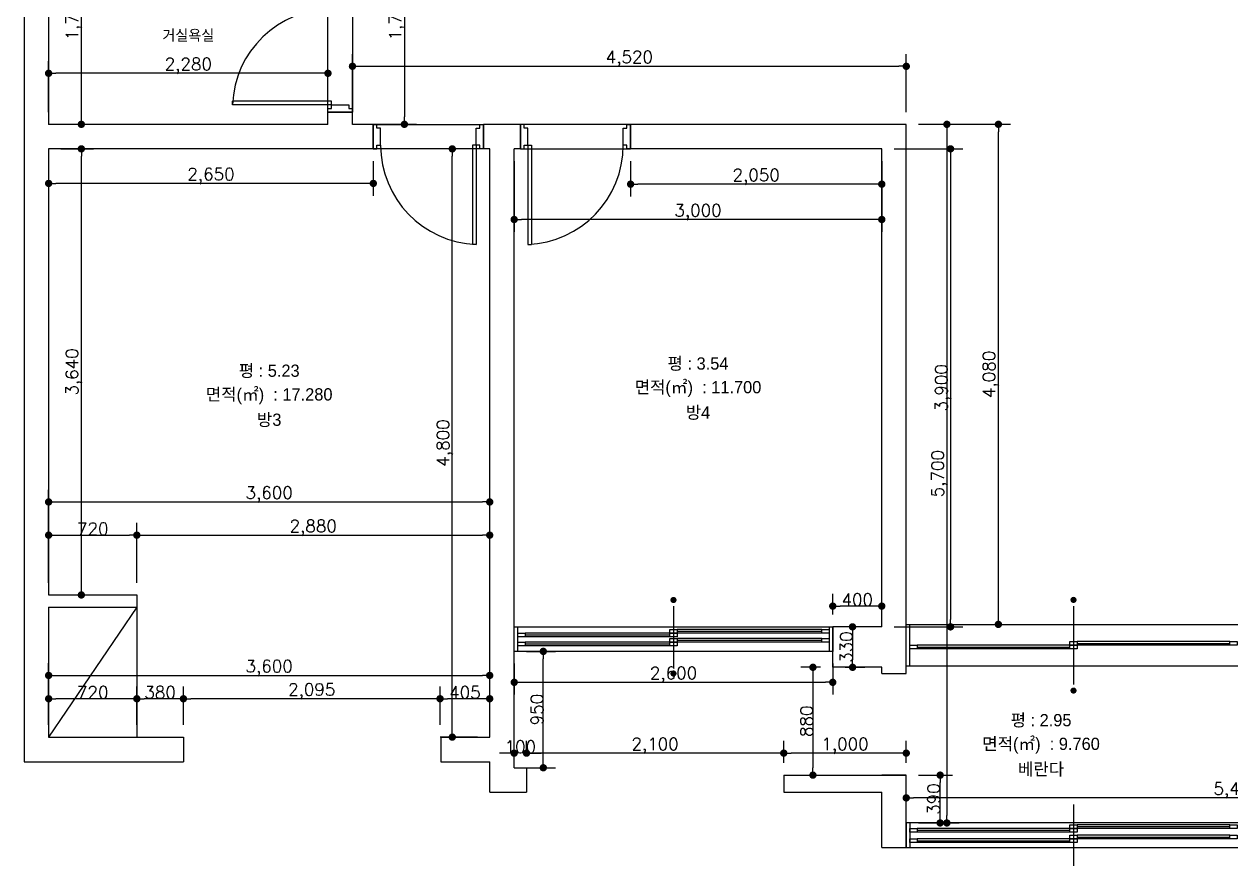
# Model space of a CAD drawing. Header units: inches. Extents: x -55157 to -7160, y -122257 to -52101.
# Drawn here: x -32201 to -22352, y -83409 to -76542 of the extents above; entities that cross this region are included whole.
import ezdxf
from ezdxf.enums import TextEntityAlignment as Align

# ---------------------------------------------------------------- set-up
doc = ezdxf.new("R2010")
doc.units = ezdxf.units.IN
doc.header["$LTSCALE"] = 50
doc.header["$MEASUREMENT"] = 0
for name, color, linetype in [('도면층2', 2, 'Continuous'), ('도면층4', 4, 'Continuous'), ('도면층5', 5, 'Continuous'), ('도면층9', 9, 'Continuous')]:
    doc.layers.add(name, color=color, linetype=linetype)
doc.styles.get("Standard").update_dxf_attribs({"font": 'txt.shx', "bigfont": 'whgtxt.shx'})
doc.styles.add('휴먼엑스포', font='Expo M.ttf')
doc.dimstyles.get("Standard").update_dxf_attribs({"dimscale": 20, "dimtxt": 5, "dimasz": 3, "dimexe": 5, "dimexo": 5, "dimgap": 0.09, "dimtad": 1, "dimdec": 0, "dimzin": 0, "dimdsep": 46, "dimlunit": 6, "dimtxsty": 'Standard', "dimblk": 'DOT', "dimcen": 0.09, "dimadec": 0, "dimazin": 0, "dimtfac": 1, "dimtdec": 0, "dimtix": 1, "dimtofl": 0, "dimtmove": 0, "dimatfit": 3, "dimfxl": 1, "dimtolj": 1, "dimtzin": 0, "dimarcsym": 0})

# ---------------------------------------------------------------- blocks, each defined once
blk = doc.blocks.new('_Dot')
at = {"color": 0, "linetype": 'ByBlock', "lineweight": -2}
blk.add_line((-0.5, 0), (-1, 0), dxfattribs=at)
at = {"color": 0, "linetype": 'ByBlock', "const_width": 0.5}
blk.add_lwpolyline([(-0.25, 0, 1), (0.25, 0, 1)], format="xyb", close=True, dxfattribs=at)
blk = doc.blocks.new('*D28')
at = {"layer": 'Defpoints', "color": 0, "transparency": 16777216}
for p in [(-25001.3, -77359), (-25001.3, -83059), (-24669.9, -83059)]:
    blk.add_point(p, dxfattribs=at)
at = {"layer": '도면층4', "color": 0, "lineweight": -2, "transparency": 16777216}
for p, q in [((-24901.3, -77359), (-24569.9, -77359)), ((-24669.9, -77419), (-24669.9, -82999)), ((-24901.3, -83059), (-24569.9, -83059))]:
    blk.add_line(p, q, dxfattribs=at)
at = {"layer": '도면층4', "color": 0, "lineweight": -2, "transparency": 16777216, "xscale": 60, "yscale": 60, "zscale": 60}
for p, rotation in [((-24669.9, -77359), 90), ((-24669.9, -83059), 270)]:
    blk.add_blockref('_Dot', p, dxfattribs=dict(at, rotation=rotation))
at = {"layer": '도면층4', "color": 0, "transparency": 16777216, "insert": (-24730.2, -80209), "char_height": 100, "attachment_point": 5, "rotation": 90}
blk.add_mtext('\\A1;5,700', dxfattribs=at)
blk = doc.blocks.new('*D52')
at = {"layer": 'Defpoints', "color": 0, "transparency": 16777216}
for p in [(-29521.3, -75604), (-29521.3, -77359), (-29097.7, -77359)]:
    blk.add_point(p, dxfattribs=at)
at = {"layer": '도면층4', "color": 0, "lineweight": -2, "transparency": 16777216}
for p, q in [((-29421.3, -75604), (-28997.7, -75604)), ((-29097.7, -75664), (-29097.7, -77299)), ((-29421.3, -77359), (-28997.7, -77359))]:
    blk.add_line(p, q, dxfattribs=at)
at = {"layer": '도면층4', "color": 0, "lineweight": -2, "transparency": 16777216, "xscale": 60, "yscale": 60, "zscale": 60}
for p, rotation in [((-29097.7, -75604), 90), ((-29097.7, -77359), 270)]:
    blk.add_blockref('_Dot', p, dxfattribs=dict(at, rotation=rotation))
at = {"layer": '도면층4', "color": 0, "transparency": 16777216, "insert": (-29158, -76481.5), "char_height": 100, "attachment_point": 5, "rotation": 90}
blk.add_mtext('\\A1;1,755', dxfattribs=at)
blk = doc.blocks.new('*D53')
at = {"layer": 'Defpoints', "color": 0, "transparency": 16777216}
for p in [(-25001.3, -76885.5), (-29521.3, -77359), (-25001.3, -77359)]:
    blk.add_point(p, dxfattribs=at)
at = {"layer": '도면층4', "color": 0, "lineweight": -2, "transparency": 16777216}
for p, q in [((-29521.3, -77259), (-29521.3, -76785.5)), ((-25001.3, -77259), (-25001.3, -76785.5)), ((-29461.3, -76885.5), (-25061.3, -76885.5))]:
    blk.add_line(p, q, dxfattribs=at)
at = {"layer": '도면층4', "color": 0, "lineweight": -2, "transparency": 16777216, "xscale": 60, "yscale": 60, "zscale": 60, "rotation": 180}
blk.add_blockref('_Dot', (-29521.3, -76885.5), dxfattribs=at)
at = {"layer": '도면층4', "color": 0, "lineweight": -2, "transparency": 16777216, "xscale": 60, "yscale": 60, "zscale": 60}
blk.add_blockref('_Dot', (-25001.3, -76885.5), dxfattribs=at)
at = {"layer": '도면층4', "color": 0, "transparency": 16777216, "insert": (-27261.3, -76825.2), "char_height": 100, "attachment_point": 5}
blk.add_mtext('\\A1;4,520', dxfattribs=at)
blk = doc.blocks.new('*D54')
at = {"layer": 'Defpoints', "color": 0, "transparency": 16777216}
for p in [(-32001.3, -76942.8), (-32001.3, -77359), (-29721.3, -77359)]:
    blk.add_point(p, dxfattribs=at)
at = {"layer": '도면층4', "color": 0, "lineweight": -2, "transparency": 16777216}
for p, q in [((-32001.3, -77259), (-32001.3, -76842.8)), ((-29721.3, -77259), (-29721.3, -76842.8)), ((-29781.3, -76942.8), (-31941.3, -76942.8))]:
    blk.add_line(p, q, dxfattribs=at)
at = {"layer": '도면층4', "color": 0, "lineweight": -2, "transparency": 16777216, "xscale": 60, "yscale": 60, "zscale": 60, "rotation": 180}
blk.add_blockref('_Dot', (-32001.3, -76942.8), dxfattribs=at)
at = {"layer": '도면층4', "color": 0, "lineweight": -2, "transparency": 16777216, "xscale": 60, "yscale": 60, "zscale": 60}
blk.add_blockref('_Dot', (-29721.3, -76942.8), dxfattribs=at)
at = {"layer": '도면층4', "color": 0, "transparency": 16777216, "insert": (-30861.3, -76882.5), "char_height": 100, "attachment_point": 5}
blk.add_mtext('\\A1;2,280', dxfattribs=at)
blk = doc.blocks.new('*D55')
at = {"layer": 'Defpoints', "color": 0, "transparency": 16777216}
for p in [(-32001.3, -75604), (-31734.4, -75604), (-32001.3, -77359)]:
    blk.add_point(p, dxfattribs=at)
at = {"layer": '도면층4', "color": 0, "lineweight": -2, "transparency": 16777216}
for p, q in [((-31901.3, -75604), (-31634.4, -75604)), ((-31734.4, -77299), (-31734.4, -75664)), ((-31901.3, -77359), (-31634.4, -77359))]:
    blk.add_line(p, q, dxfattribs=at)
at = {"layer": '도면층4', "color": 0, "lineweight": -2, "transparency": 16777216, "xscale": 60, "yscale": 60, "zscale": 60}
for p, rotation in [((-31734.4, -75604), 90), ((-31734.4, -77359), 270)]:
    blk.add_blockref('_Dot', p, dxfattribs=dict(at, rotation=rotation))
at = {"layer": '도면층4', "color": 0, "transparency": 16777216, "insert": (-31794.7, -76481.5), "char_height": 100, "attachment_point": 5, "rotation": 90}
blk.add_mtext('\\A1;1,755', dxfattribs=at)
blk = doc.blocks.new('*D56')
at = {"layer": 'Defpoints', "color": 0, "transparency": 16777216}
for p in [(-28706.6, -77559), (-28401.3, -77559), (-28401.3, -82359)]:
    blk.add_point(p, dxfattribs=at)
at = {"layer": '도면층4', "color": 0, "lineweight": -2, "transparency": 16777216}
for p, q in [((-28501.3, -77559), (-28806.6, -77559)), ((-28706.6, -82299), (-28706.6, -77619)), ((-28501.3, -82359), (-28806.6, -82359))]:
    blk.add_line(p, q, dxfattribs=at)
at = {"layer": '도면층4', "color": 0, "lineweight": -2, "transparency": 16777216, "xscale": 60, "yscale": 60, "zscale": 60}
for p, rotation in [((-28706.6, -77559), 90), ((-28706.6, -82359), 270)]:
    blk.add_blockref('_Dot', p, dxfattribs=dict(at, rotation=rotation))
at = {"layer": '도면층4', "color": 0, "transparency": 16777216, "insert": (-28766.9, -79959), "char_height": 100, "attachment_point": 5, "rotation": 90}
blk.add_mtext('\\A1;4,800', dxfattribs=at)
blk = doc.blocks.new('*D57')
at = {"layer": 'Defpoints', "color": 0, "transparency": 16777216}
for p in [(-31281.3, -80711), (-32001.3, -81199), (-31281.3, -81199)]:
    blk.add_point(p, dxfattribs=at)
at = {"layer": '도면층4', "color": 0, "lineweight": -2, "transparency": 16777216}
for p, q in [((-32001.3, -81099), (-32001.3, -80611)), ((-31281.3, -81099), (-31281.3, -80611)), ((-31941.3, -80711), (-31341.3, -80711))]:
    blk.add_line(p, q, dxfattribs=at)
at = {"layer": '도면층4', "color": 0, "lineweight": -2, "transparency": 16777216, "xscale": 60, "yscale": 60, "zscale": 60, "rotation": 180}
blk.add_blockref('_Dot', (-32001.3, -80711), dxfattribs=at)
at = {"layer": '도면층4', "color": 0, "lineweight": -2, "transparency": 16777216, "xscale": 60, "yscale": 60, "zscale": 60}
blk.add_blockref('_Dot', (-31281.3, -80711), dxfattribs=at)
at = {"layer": '도면층4', "color": 0, "transparency": 16777216, "insert": (-31641.3, -80659.2), "char_height": 100, "attachment_point": 5}
blk.add_mtext('\\A1;720', dxfattribs=at)
blk = doc.blocks.new('*D58')
at = {"layer": 'Defpoints', "color": 0, "transparency": 16777216}
for p in [(-28401.3, -80711), (-31281.3, -81199), (-28401.3, -81167.5)]:
    blk.add_point(p, dxfattribs=at)
at = {"layer": '도면층4', "color": 0, "lineweight": -2, "transparency": 16777216}
for p, q in [((-31281.3, -81099), (-31281.3, -80611)), ((-28401.3, -81067.5), (-28401.3, -80611)), ((-31221.3, -80711), (-28461.3, -80711))]:
    blk.add_line(p, q, dxfattribs=at)
at = {"layer": '도면층4', "color": 0, "lineweight": -2, "transparency": 16777216, "xscale": 60, "yscale": 60, "zscale": 60, "rotation": 180}
blk.add_blockref('_Dot', (-31281.3, -80711), dxfattribs=at)
at = {"layer": '도면층4', "color": 0, "lineweight": -2, "transparency": 16777216, "xscale": 60, "yscale": 60, "zscale": 60}
blk.add_blockref('_Dot', (-28401.3, -80711), dxfattribs=at)
at = {"layer": '도면층4', "color": 0, "transparency": 16777216, "insert": (-29841.3, -80650.7), "char_height": 100, "attachment_point": 5}
blk.add_mtext('\\A1;2,880', dxfattribs=at)
blk = doc.blocks.new('*D59')
at = {"layer": 'Defpoints', "color": 0, "transparency": 16777216}
for p in [(-32001.3, -77559), (-31734.4, -77559), (-32001.3, -81199)]:
    blk.add_point(p, dxfattribs=at)
at = {"layer": '도면층4', "color": 0, "lineweight": -2, "transparency": 16777216}
for p, q in [((-31901.3, -77559), (-31634.4, -77559)), ((-31734.4, -81139), (-31734.4, -77619)), ((-31901.3, -81199), (-31634.4, -81199))]:
    blk.add_line(p, q, dxfattribs=at)
at = {"layer": '도면층4', "color": 0, "lineweight": -2, "transparency": 16777216, "xscale": 60, "yscale": 60, "zscale": 60}
for p, rotation in [((-31734.4, -77559), 90), ((-31734.4, -81199), 270)]:
    blk.add_blockref('_Dot', p, dxfattribs=dict(at, rotation=rotation))
at = {"layer": '도면층4', "color": 0, "transparency": 16777216, "insert": (-31794.7, -79379), "char_height": 100, "attachment_point": 5, "rotation": 90}
blk.add_mtext('\\A1;3,640', dxfattribs=at)
blk = doc.blocks.new('*D60')
at = {"layer": 'Defpoints', "color": 0, "transparency": 16777216}
for p in [(-28201.3, -77559), (-25201.3, -77559), (-28201.3, -78135.6)]:
    blk.add_point(p, dxfattribs=at)
at = {"layer": '도면층4', "color": 0, "lineweight": -2, "transparency": 16777216}
for p, q in [((-28201.3, -77659), (-28201.3, -78235.6)), ((-25201.3, -77659), (-25201.3, -78235.6)), ((-25261.3, -78135.6), (-28141.3, -78135.6))]:
    blk.add_line(p, q, dxfattribs=at)
at = {"layer": '도면층4', "color": 0, "lineweight": -2, "transparency": 16777216, "xscale": 60, "yscale": 60, "zscale": 60, "rotation": 180}
blk.add_blockref('_Dot', (-28201.3, -78135.6), dxfattribs=at)
at = {"layer": '도면층4', "color": 0, "lineweight": -2, "transparency": 16777216, "xscale": 60, "yscale": 60, "zscale": 60}
blk.add_blockref('_Dot', (-25201.3, -78135.6), dxfattribs=at)
at = {"layer": '도면층4', "color": 0, "transparency": 16777216, "insert": (-26701.3, -78075.3), "char_height": 100, "attachment_point": 5}
blk.add_mtext('\\A1;3,000', dxfattribs=at)
blk = doc.blocks.new('*D61')
at = {"layer": 'Defpoints', "color": 0, "transparency": 16777216}
for p in [(-25201.3, -77559), (-25201.3, -81459), (-24639.6, -81459)]:
    blk.add_point(p, dxfattribs=at)
at = {"layer": '도면층4', "color": 0, "lineweight": -2, "transparency": 16777216}
for p, q in [((-25101.3, -77559), (-24539.6, -77559)), ((-24639.6, -77619), (-24639.6, -81399)), ((-25101.3, -81459), (-24539.6, -81459))]:
    blk.add_line(p, q, dxfattribs=at)
at = {"layer": '도면층4', "color": 0, "lineweight": -2, "transparency": 16777216, "xscale": 60, "yscale": 60, "zscale": 60}
for p, rotation in [((-24639.6, -77559), 90), ((-24639.6, -81459), 270)]:
    blk.add_blockref('_Dot', p, dxfattribs=dict(at, rotation=rotation))
at = {"layer": '도면층4', "color": 0, "transparency": 16777216, "insert": (-24699.9, -79509), "char_height": 100, "attachment_point": 5, "rotation": 90}
blk.add_mtext('\\A1;3,900', dxfattribs=at)
blk = doc.blocks.new('*D62')
at = {"layer": 'Defpoints', "color": 0, "transparency": 16777216}
for p in [(-25201.3, -81459), (-25601.3, -81789), (-25439.6, -81789)]:
    blk.add_point(p, dxfattribs=at)
at = {"layer": '도면층4', "color": 0, "lineweight": -2, "transparency": 16777216}
for p, q in [((-25301.3, -81459), (-25539.6, -81459)), ((-25439.6, -81519), (-25439.6, -81729)), ((-25501.3, -81789), (-25339.6, -81789))]:
    blk.add_line(p, q, dxfattribs=at)
at = {"layer": '도면층4', "color": 0, "lineweight": -2, "transparency": 16777216, "xscale": 60, "yscale": 60, "zscale": 60}
for p, rotation in [((-25439.6, -81459), 90), ((-25439.6, -81789), 270)]:
    blk.add_blockref('_Dot', p, dxfattribs=dict(at, rotation=rotation))
at = {"layer": '도면층4', "color": 0, "transparency": 16777216, "insert": (-25491.4, -81624), "char_height": 100, "attachment_point": 5, "rotation": 90}
blk.add_mtext('\\A1;330', dxfattribs=at)
blk = doc.blocks.new('*D63')
at = {"layer": 'Defpoints', "color": 0, "transparency": 16777216}
for p in [(-25601.3, -81789), (-26001.3, -82669), (-25763, -82669)]:
    blk.add_point(p, dxfattribs=at)
at = {"layer": '도면층4', "color": 0, "lineweight": -2, "transparency": 16777216}
for p, q in [((-25701.3, -81789), (-25863, -81789)), ((-25763, -81849), (-25763, -82609)), ((-25901.3, -82669), (-25663, -82669))]:
    blk.add_line(p, q, dxfattribs=at)
at = {"layer": '도면층4', "color": 0, "lineweight": -2, "transparency": 16777216, "xscale": 60, "yscale": 60, "zscale": 60}
for p, rotation in [((-25763, -81789), 90), ((-25763, -82669), 270)]:
    blk.add_blockref('_Dot', p, dxfattribs=dict(at, rotation=rotation))
at = {"layer": '도면층4', "color": 0, "transparency": 16777216, "insert": (-25814.8, -82229), "char_height": 100, "attachment_point": 5, "rotation": 90}
blk.add_mtext('\\A1;880', dxfattribs=at)
blk = doc.blocks.new('*D75')
at = {"layer": 'Defpoints', "color": 0, "transparency": 16777216}
for p in [(-25601.3, -81289.8), (-25601.3, -81459), (-25201.3, -81459)]:
    blk.add_point(p, dxfattribs=at)
at = {"layer": '도면층4', "color": 0, "lineweight": -2, "transparency": 16777216}
for p, q in [((-25601.3, -81359), (-25601.3, -81189.8)), ((-25201.3, -81359), (-25201.3, -81189.8)), ((-25261.3, -81289.8), (-25541.3, -81289.8))]:
    blk.add_line(p, q, dxfattribs=at)
at = {"layer": '도면층4', "color": 0, "lineweight": -2, "transparency": 16777216, "xscale": 60, "yscale": 60, "zscale": 60, "rotation": 180}
blk.add_blockref('_Dot', (-25601.3, -81289.8), dxfattribs=at)
at = {"layer": '도면층4', "color": 0, "lineweight": -2, "transparency": 16777216, "xscale": 60, "yscale": 60, "zscale": 60}
blk.add_blockref('_Dot', (-25201.3, -81289.8), dxfattribs=at)
at = {"layer": '도면층4', "color": 0, "transparency": 16777216, "insert": (-25401.3, -81238), "char_height": 100, "attachment_point": 5}
blk.add_mtext('\\A1;400', dxfattribs=at)
blk = doc.blocks.new('*D87')
at = {"layer": 'Defpoints', "color": 0, "transparency": 16777216}
for p in [(-32001.3, -77559), (-29351.3, -77559), (-32001.3, -77841.1)]:
    blk.add_point(p, dxfattribs=at)
at = {"layer": '도면층4', "color": 0, "lineweight": -2, "transparency": 16777216}
for p, q in [((-32001.3, -77659), (-32001.3, -77941.1)), ((-29351.3, -77659), (-29351.3, -77941.1)), ((-29411.3, -77841.1), (-31941.3, -77841.1))]:
    blk.add_line(p, q, dxfattribs=at)
at = {"layer": '도면층4', "color": 0, "lineweight": -2, "transparency": 16777216, "xscale": 60, "yscale": 60, "zscale": 60, "rotation": 180}
blk.add_blockref('_Dot', (-32001.3, -77841.1), dxfattribs=at)
at = {"layer": '도면층4', "color": 0, "lineweight": -2, "transparency": 16777216, "xscale": 60, "yscale": 60, "zscale": 60}
blk.add_blockref('_Dot', (-29351.3, -77841.1), dxfattribs=at)
at = {"layer": '도면층4', "color": 0, "transparency": 16777216, "insert": (-30676.3, -77780.8), "char_height": 100, "attachment_point": 5}
blk.add_mtext('\\A1;2,650', dxfattribs=at)
blk = doc.blocks.new('*D88')
at = {"layer": 'Defpoints', "color": 0, "transparency": 16777216}
for p in [(-27251.3, -77559), (-25201.3, -77559), (-27251.3, -77847.3)]:
    blk.add_point(p, dxfattribs=at)
at = {"layer": '도면층4', "color": 0, "lineweight": -2, "transparency": 16777216}
for p, q in [((-27251.3, -77659), (-27251.3, -77947.3)), ((-25201.3, -77659), (-25201.3, -77947.3)), ((-25261.3, -77847.3), (-27191.3, -77847.3))]:
    blk.add_line(p, q, dxfattribs=at)
at = {"layer": '도면층4', "color": 0, "lineweight": -2, "transparency": 16777216, "xscale": 60, "yscale": 60, "zscale": 60, "rotation": 180}
blk.add_blockref('_Dot', (-27251.3, -77847.3), dxfattribs=at)
at = {"layer": '도면층4', "color": 0, "lineweight": -2, "transparency": 16777216, "xscale": 60, "yscale": 60, "zscale": 60}
blk.add_blockref('_Dot', (-25201.3, -77847.3), dxfattribs=at)
at = {"layer": '도면층4', "color": 0, "transparency": 16777216, "insert": (-26226.3, -77787), "char_height": 100, "attachment_point": 5}
blk.add_mtext('\\A1;2,050', dxfattribs=at)
blk = doc.blocks.new('*D89')
at = {"layer": 'Defpoints', "color": 0, "transparency": 16777216}
for p in [(-25001.3, -77359), (-24249.5, -77359), (-25001.3, -81439)]:
    blk.add_point(p, dxfattribs=at)
at = {"layer": '도면층4', "color": 0, "lineweight": -2, "transparency": 16777216}
for p, q in [((-24901.3, -77359), (-24149.5, -77359)), ((-24249.5, -81379), (-24249.5, -77419)), ((-24901.3, -81439), (-24149.5, -81439))]:
    blk.add_line(p, q, dxfattribs=at)
at = {"layer": '도면층4', "color": 0, "lineweight": -2, "transparency": 16777216, "xscale": 60, "yscale": 60, "zscale": 60}
for p, rotation in [((-24249.5, -77359), 90), ((-24249.5, -81439), 270)]:
    blk.add_blockref('_Dot', p, dxfattribs=dict(at, rotation=rotation))
at = {"layer": '도면층4', "color": 0, "transparency": 16777216, "insert": (-24309.8, -79399), "char_height": 100, "attachment_point": 5, "rotation": 90}
blk.add_mtext('\\A1;4,080', dxfattribs=at)
blk = doc.blocks.new('*D105')
at = {"layer": 'Defpoints', "color": 0, "transparency": 16777216}
for p in [(-25001.3, -82854.4), (-25001.3, -83059), (-19601.3, -83059)]:
    blk.add_point(p, dxfattribs=at)
at = {"layer": '도면층4', "color": 0, "lineweight": -2, "transparency": 16777216}
for p, q in [((-25001.3, -82959), (-25001.3, -82754.4)), ((-19601.3, -82959), (-19601.3, -82754.4)), ((-19661.3, -82854.4), (-24941.3, -82854.4))]:
    blk.add_line(p, q, dxfattribs=at)
at = {"layer": '도면층4', "color": 0, "lineweight": -2, "transparency": 16777216, "xscale": 60, "yscale": 60, "zscale": 60, "rotation": 180}
blk.add_blockref('_Dot', (-25001.3, -82854.4), dxfattribs=at)
at = {"layer": '도면층4', "color": 0, "lineweight": -2, "transparency": 16777216, "xscale": 60, "yscale": 60, "zscale": 60}
blk.add_blockref('_Dot', (-19601.3, -82854.4), dxfattribs=at)
at = {"layer": '도면층4', "color": 0, "transparency": 16777216, "insert": (-22301.3, -82794.1), "char_height": 100, "attachment_point": 5}
blk.add_mtext('\\A1;5,400', dxfattribs=at)
blk = doc.blocks.new('*D106')
at = {"layer": 'Defpoints', "color": 0, "transparency": 16777216}
for p in [(-25001.3, -82669), (-24724.9, -82669), (-25001.3, -83059)]:
    blk.add_point(p, dxfattribs=at)
at = {"layer": '도면층4', "color": 0, "lineweight": -2, "transparency": 16777216}
for p, q in [((-24901.3, -82669), (-24624.9, -82669)), ((-24724.9, -82999), (-24724.9, -82729)), ((-24901.3, -83059), (-24624.9, -83059))]:
    blk.add_line(p, q, dxfattribs=at)
at = {"layer": '도면층4', "color": 0, "lineweight": -2, "transparency": 16777216, "xscale": 60, "yscale": 60, "zscale": 60}
for p, rotation in [((-24724.9, -82669), 90), ((-24724.9, -83059), 270)]:
    blk.add_blockref('_Dot', p, dxfattribs=dict(at, rotation=rotation))
at = {"layer": '도면층4', "color": 0, "transparency": 16777216, "insert": (-24776.7, -82864), "char_height": 100, "attachment_point": 5, "rotation": 90}
blk.add_mtext('\\A1;390', dxfattribs=at)
blk = doc.blocks.new('*D107')
at = {"layer": 'Defpoints', "color": 0, "transparency": 16777216}
for p in [(-26001.3, -82489.4), (-26001.3, -82669), (-25001.3, -82669)]:
    blk.add_point(p, dxfattribs=at)
at = {"layer": '도면층4', "color": 0, "lineweight": -2, "transparency": 16777216}
for p, q in [((-26001.3, -82569), (-26001.3, -82389.4)), ((-25001.3, -82569), (-25001.3, -82389.4)), ((-25061.3, -82489.4), (-25941.3, -82489.4))]:
    blk.add_line(p, q, dxfattribs=at)
at = {"layer": '도면층4', "color": 0, "lineweight": -2, "transparency": 16777216, "xscale": 60, "yscale": 60, "zscale": 60, "rotation": 180}
blk.add_blockref('_Dot', (-26001.3, -82489.4), dxfattribs=at)
at = {"layer": '도면층4', "color": 0, "lineweight": -2, "transparency": 16777216, "xscale": 60, "yscale": 60, "zscale": 60}
blk.add_blockref('_Dot', (-25001.3, -82489.4), dxfattribs=at)
at = {"layer": '도면층4', "color": 0, "transparency": 16777216, "insert": (-25501.3, -82429.1), "char_height": 100, "attachment_point": 5}
blk.add_mtext('\\A1;1,000', dxfattribs=at)
blk = doc.blocks.new('*D108')
at = {"layer": 'Defpoints', "color": 0, "transparency": 16777216}
for p in [(-28101.3, -82489.4), (-28101.3, -82609), (-26001.3, -82669)]:
    blk.add_point(p, dxfattribs=at)
at = {"layer": '도면층4', "color": 0, "lineweight": -2, "transparency": 16777216}
for p, q in [((-28101.3, -82509), (-28101.3, -82389.4)), ((-26001.3, -82569), (-26001.3, -82389.4)), ((-26061.3, -82489.4), (-28041.3, -82489.4))]:
    blk.add_line(p, q, dxfattribs=at)
at = {"layer": '도면층4', "color": 0, "lineweight": -2, "transparency": 16777216, "xscale": 60, "yscale": 60, "zscale": 60, "rotation": 180}
blk.add_blockref('_Dot', (-28101.3, -82489.4), dxfattribs=at)
at = {"layer": '도면층4', "color": 0, "lineweight": -2, "transparency": 16777216, "xscale": 60, "yscale": 60, "zscale": 60}
blk.add_blockref('_Dot', (-26001.3, -82489.4), dxfattribs=at)
at = {"layer": '도면층4', "color": 0, "transparency": 16777216, "insert": (-27051.3, -82429.1), "char_height": 100, "attachment_point": 5}
blk.add_mtext('\\A1;2,100', dxfattribs=at)
blk = doc.blocks.new('*D109')
at = {"layer": 'Defpoints', "color": 0, "transparency": 16777216}
for p in [(-28201.3, -82489.4), (-28201.3, -82609), (-28101.3, -82609)]:
    blk.add_point(p, dxfattribs=at)
at = {"layer": '도면층4', "color": 0, "lineweight": -2, "transparency": 16777216}
for p, q in [((-28201.3, -82509), (-28201.3, -82389.4)), ((-28101.3, -82509), (-28101.3, -82389.4)), ((-28261.3, -82489.4), (-28321.3, -82489.4)), ((-28041.3, -82489.4), (-27981.3, -82489.4))]:
    blk.add_line(p, q, dxfattribs=at)
at = {"layer": '도면층4', "color": 0, "lineweight": -2, "transparency": 16777216, "xscale": 60, "yscale": 60, "zscale": 60}
blk.add_blockref('_Dot', (-28201.3, -82489.4), dxfattribs=at)
at = {"layer": '도면층4', "color": 0, "lineweight": -2, "transparency": 16777216, "xscale": 60, "yscale": 60, "zscale": 60, "rotation": 180}
blk.add_blockref('_Dot', (-28101.3, -82489.4), dxfattribs=at)
at = {"layer": '도면층4', "color": 0, "transparency": 16777216, "insert": (-28151.3, -82437.6), "char_height": 100, "attachment_point": 5}
blk.add_mtext('\\A1;100', dxfattribs=at)
blk = doc.blocks.new('*D110')
at = {"layer": 'Defpoints', "color": 0, "transparency": 16777216}
for p in [(-28201.3, -81659), (-27963.8, -81659), (-28201.3, -82609)]:
    blk.add_point(p, dxfattribs=at)
at = {"layer": '도면층4', "color": 0, "lineweight": -2, "transparency": 16777216}
for p, q in [((-28101.3, -81659), (-27863.8, -81659)), ((-27963.8, -82549), (-27963.8, -81719)), ((-28101.3, -82609), (-27863.8, -82609))]:
    blk.add_line(p, q, dxfattribs=at)
at = {"layer": '도면층4', "color": 0, "lineweight": -2, "transparency": 16777216, "xscale": 60, "yscale": 60, "zscale": 60}
for p, rotation in [((-27963.8, -81659), 90), ((-27963.8, -82609), 270)]:
    blk.add_blockref('_Dot', p, dxfattribs=dict(at, rotation=rotation))
at = {"layer": '도면층4', "color": 0, "transparency": 16777216, "insert": (-28015.6, -82134), "char_height": 100, "attachment_point": 5, "rotation": 90}
blk.add_mtext('\\A1;950', dxfattribs=at)
blk = doc.blocks.new('*D111')
at = {"layer": 'Defpoints', "color": 0, "transparency": 16777216}
for p in [(-28201.3, -81659), (-25601.3, -81659), (-25601.3, -81911.6)]:
    blk.add_point(p, dxfattribs=at)
at = {"layer": '도면층4', "color": 0, "lineweight": -2, "transparency": 16777216}
for p, q in [((-28201.3, -81759), (-28201.3, -82011.6)), ((-25601.3, -81759), (-25601.3, -82011.6)), ((-28141.3, -81911.6), (-25661.3, -81911.6))]:
    blk.add_line(p, q, dxfattribs=at)
at = {"layer": '도면층4', "color": 0, "lineweight": -2, "transparency": 16777216, "xscale": 60, "yscale": 60, "zscale": 60, "rotation": 180}
blk.add_blockref('_Dot', (-28201.3, -81911.6), dxfattribs=at)
at = {"layer": '도면층4', "color": 0, "lineweight": -2, "transparency": 16777216, "xscale": 60, "yscale": 60, "zscale": 60}
blk.add_blockref('_Dot', (-25601.3, -81911.6), dxfattribs=at)
at = {"layer": '도면층4', "color": 0, "transparency": 16777216, "insert": (-26901.3, -81851.3), "char_height": 100, "attachment_point": 5}
blk.add_mtext('\\A1;2,600', dxfattribs=at)
blk = doc.blocks.new('*D112')
at = {"layer": 'Defpoints', "color": 0, "transparency": 16777216}
for p in [(-28806.6, -82045.6), (-28806.6, -82359), (-28401.3, -82359)]:
    blk.add_point(p, dxfattribs=at)
at = {"layer": '도면층4', "color": 0, "lineweight": -2, "transparency": 16777216}
for p, q in [((-28806.6, -82259), (-28806.6, -81945.6)), ((-28401.3, -82259), (-28401.3, -81945.6)), ((-28461.3, -82045.6), (-28746.6, -82045.6))]:
    blk.add_line(p, q, dxfattribs=at)
at = {"layer": '도면층4', "color": 0, "lineweight": -2, "transparency": 16777216, "xscale": 60, "yscale": 60, "zscale": 60, "rotation": 180}
blk.add_blockref('_Dot', (-28806.6, -82045.6), dxfattribs=at)
at = {"layer": '도면층4', "color": 0, "lineweight": -2, "transparency": 16777216, "xscale": 60, "yscale": 60, "zscale": 60}
blk.add_blockref('_Dot', (-28401.3, -82045.6), dxfattribs=at)
at = {"layer": '도면층4', "color": 0, "transparency": 16777216, "insert": (-28603.9, -81993.8), "char_height": 100, "attachment_point": 5}
blk.add_mtext('\\A1;405', dxfattribs=at)
blk = doc.blocks.new('*D113')
at = {"layer": 'Defpoints', "color": 0, "transparency": 16777216}
for p in [(-30901.3, -82045.6), (-30901.3, -82359), (-28806.6, -82359)]:
    blk.add_point(p, dxfattribs=at)
at = {"layer": '도면층4', "color": 0, "lineweight": -2, "transparency": 16777216}
for p, q in [((-30901.3, -82259), (-30901.3, -81945.6)), ((-28806.6, -82259), (-28806.6, -81945.6)), ((-28866.6, -82045.6), (-30841.3, -82045.6))]:
    blk.add_line(p, q, dxfattribs=at)
at = {"layer": '도면층4', "color": 0, "lineweight": -2, "transparency": 16777216, "xscale": 60, "yscale": 60, "zscale": 60, "rotation": 180}
blk.add_blockref('_Dot', (-30901.3, -82045.6), dxfattribs=at)
at = {"layer": '도면층4', "color": 0, "lineweight": -2, "transparency": 16777216, "xscale": 60, "yscale": 60, "zscale": 60}
blk.add_blockref('_Dot', (-28806.6, -82045.6), dxfattribs=at)
at = {"layer": '도면층4', "color": 0, "transparency": 16777216, "insert": (-29853.9, -81985.3), "char_height": 100, "attachment_point": 5}
blk.add_mtext('\\A1;2,095', dxfattribs=at)
blk = doc.blocks.new('*D114')
at = {"layer": 'Defpoints', "color": 0, "transparency": 16777216}
for p in [(-31281.3, -82045.6), (-31281.3, -82359), (-30901.3, -82359)]:
    blk.add_point(p, dxfattribs=at)
at = {"layer": '도면층4', "color": 0, "lineweight": -2, "transparency": 16777216}
for p, q in [((-31281.3, -82259), (-31281.3, -81945.6)), ((-30901.3, -82259), (-30901.3, -81945.6)), ((-30961.3, -82045.6), (-31221.3, -82045.6))]:
    blk.add_line(p, q, dxfattribs=at)
at = {"layer": '도면층4', "color": 0, "lineweight": -2, "transparency": 16777216, "xscale": 60, "yscale": 60, "zscale": 60, "rotation": 180}
blk.add_blockref('_Dot', (-31281.3, -82045.6), dxfattribs=at)
at = {"layer": '도면층4', "color": 0, "lineweight": -2, "transparency": 16777216, "xscale": 60, "yscale": 60, "zscale": 60}
blk.add_blockref('_Dot', (-30901.3, -82045.6), dxfattribs=at)
at = {"layer": '도면층4', "color": 0, "transparency": 16777216, "insert": (-31091.3, -81993.8), "char_height": 100, "attachment_point": 5}
blk.add_mtext('\\A1;380', dxfattribs=at)
blk = doc.blocks.new('*D115')
at = {"layer": 'Defpoints', "color": 0, "transparency": 16777216}
for p in [(-32001.3, -82045.6), (-32001.3, -82359), (-31281.3, -82359)]:
    blk.add_point(p, dxfattribs=at)
at = {"layer": '도면층4', "color": 0, "lineweight": -2, "transparency": 16777216}
for p, q in [((-32001.3, -82259), (-32001.3, -81945.6)), ((-31281.3, -82259), (-31281.3, -81945.6)), ((-31341.3, -82045.6), (-31941.3, -82045.6))]:
    blk.add_line(p, q, dxfattribs=at)
at = {"layer": '도면층4', "color": 0, "lineweight": -2, "transparency": 16777216, "xscale": 60, "yscale": 60, "zscale": 60, "rotation": 180}
blk.add_blockref('_Dot', (-32001.3, -82045.6), dxfattribs=at)
at = {"layer": '도면층4', "color": 0, "lineweight": -2, "transparency": 16777216, "xscale": 60, "yscale": 60, "zscale": 60}
blk.add_blockref('_Dot', (-31281.3, -82045.6), dxfattribs=at)
at = {"layer": '도면층4', "color": 0, "transparency": 16777216, "insert": (-31641.3, -81993.8), "char_height": 100, "attachment_point": 5}
blk.add_mtext('\\A1;720', dxfattribs=at)
blk = doc.blocks.new('*D116')
at = {"layer": 'Defpoints', "color": 0, "transparency": 16777216}
for p in [(-28401.3, -81855.6), (-32001.3, -82359), (-28401.3, -82359)]:
    blk.add_point(p, dxfattribs=at)
at = {"layer": '도면층4', "color": 0, "lineweight": -2, "transparency": 16777216}
for p, q in [((-32001.3, -82259), (-32001.3, -81755.6)), ((-28401.3, -82259), (-28401.3, -81755.6)), ((-31941.3, -81855.6), (-28461.3, -81855.6))]:
    blk.add_line(p, q, dxfattribs=at)
at = {"layer": '도면층4', "color": 0, "lineweight": -2, "transparency": 16777216, "xscale": 60, "yscale": 60, "zscale": 60, "rotation": 180}
blk.add_blockref('_Dot', (-32001.3, -81855.6), dxfattribs=at)
at = {"layer": '도면층4', "color": 0, "lineweight": -2, "transparency": 16777216, "xscale": 60, "yscale": 60, "zscale": 60}
blk.add_blockref('_Dot', (-28401.3, -81855.6), dxfattribs=at)
at = {"layer": '도면층4', "color": 0, "transparency": 16777216, "insert": (-30201.3, -81795.3), "char_height": 100, "attachment_point": 5}
blk.add_mtext('\\A1;3,600', dxfattribs=at)
blk = doc.blocks.new('*D117')
at = {"layer": 'Defpoints', "color": 0, "transparency": 16777216}
for p in [(-28401.3, -80440.1), (-32001.3, -81199), (-28401.3, -81199)]:
    blk.add_point(p, dxfattribs=at)
at = {"layer": '도면층4', "color": 0, "lineweight": -2, "transparency": 16777216}
for p, q in [((-32001.3, -81099), (-32001.3, -80340.1)), ((-28401.3, -81099), (-28401.3, -80340.1)), ((-31941.3, -80440.1), (-28461.3, -80440.1))]:
    blk.add_line(p, q, dxfattribs=at)
at = {"layer": '도면층4', "color": 0, "lineweight": -2, "transparency": 16777216, "xscale": 60, "yscale": 60, "zscale": 60, "rotation": 180}
blk.add_blockref('_Dot', (-32001.3, -80440.1), dxfattribs=at)
at = {"layer": '도면층4', "color": 0, "lineweight": -2, "transparency": 16777216, "xscale": 60, "yscale": 60, "zscale": 60}
blk.add_blockref('_Dot', (-28401.3, -80440.1), dxfattribs=at)
at = {"layer": '도면층4', "color": 0, "transparency": 16777216, "insert": (-30201.3, -80379.8), "char_height": 100, "attachment_point": 5}
blk.add_mtext('\\A1;3,600', dxfattribs=at)

msp = doc.modelspace()

# ---------------------------------------------------------------- linework, layer by layer
at = {"layer": '도면층2'}
for p, q in [((-32201.283, -75404.036), (-32201.283, -82559.036)), ((-32001.283, -75604.036), (-32001.283, -77359.036)), ((-29721.283, -77359.036), (-29721.283, -77259.036)), ((-29721.283, -77259.036), (-29521.283, -77259.036)), ((-29521.283, -77359.036), (-29521.283, -77259.036)), ((-29721.283, -77359.036), (-32001.283, -77359.036)), ((-29351.283, -77359.036), (-29521.283, -77359.036)), ((-29351.283, -77559.036), (-29351.283, -77359.036)), ((-28201.283, -77359.036), (-28451.283, -77359.036)), ((-28451.283, -77559.036), (-28451.283, -77359.036)), ((-28151.283, -77359.036), (-28401.283, -77359.036)), ((-28151.283, -77559.036), (-28151.283, -77359.036)), ((-25001.283, -77359.036), (-27251.283, -77359.036)), ((-27251.283, -77559.036), (-27251.283, -77359.036)), ((-25001.283, -81839.036), (-25001.283, -77359.036)), ((-29351.283, -77559.036), (-32001.283, -77559.036)), ((-32001.283, -77559.036), (-32001.283, -81199.036)), ((-28401.283, -77559.036), (-28451.283, -77559.036)), ((-28401.283, -82359.036), (-28401.283, -77559.036)), ((-28201.283, -82609.036), (-28201.283, -77559.036)), ((-28151.283, -77559.036), (-28201.283, -77559.036)), ((-25201.283, -77559.036), (-27251.283, -77559.036)), ((-25201.283, -81459.036), (-25201.283, -77559.036)), ((-32001.283, -81199.036), (-31281.283, -81199.036)), ((-31281.283, -81199.036), (-31281.283, -81299.036)), ((-32001.283, -81299.036), (-32001.283, -82359.036)), ((-32001.283, -81299.036), (-31281.283, -81299.036)), ((-25001.283, -81779.036), (-25001.283, -81439.036)), ((-28201.283, -81659.036), (-28201.283, -81459.036)), ((-25201.283, -81459.036), (-25601.283, -81459.036)), ((-25601.283, -81789.036), (-25601.283, -81459.036)), ((-25601.283, -81659.036), (-25601.283, -81459.036)), ((-25201.283, -81789.036), (-25601.283, -81789.036)), ((-25201.283, -81839.036), (-25201.283, -81789.036)), ((-25201.283, -81839.036), (-25001.283, -81839.036)), ((-25201.283, -81839.036), (-25001.283, -81839.036)), ((-32001.283, -82359.036), (-30901.283, -82359.036)), ((-30901.283, -82359.036), (-30901.283, -82559.036)), ((-28801.283, -82359.036), (-28401.283, -82359.036)), ((-28801.283, -82359.036), (-28801.283, -82559.036)), ((-32201.283, -82559.036), (-30901.283, -82559.036)), ((-28801.283, -82559.036), (-28401.283, -82559.036)), ((-28401.283, -82809.036), (-28401.283, -82559.036)), ((-28201.283, -82609.036), (-28101.283, -82609.036)), ((-28101.283, -82609.036), (-28101.283, -82809.036)), ((-26001.283, -82669.036), (-25001.283, -82669.036)), ((-26001.283, -82669.036), (-26001.283, -82809.036)), ((-25201.283, -82669.036), (-25001.283, -82669.036)), ((-25001.283, -83259.036), (-25001.283, -82669.036)), ((-28401.283, -82809.036), (-28101.283, -82809.036)), ((-26001.283, -82809.036), (-25201.283, -82809.036)), ((-25201.283, -83259.036), (-25201.283, -82809.036)), ((-25001.283, -83259.036), (-25001.283, -83059.036)), ((-25201.283, -83259.036), (-25001.283, -83259.036))]:
    msp.add_line(p, q, dxfattribs=at)
at = {"layer": '도면층4'}
for p, q in [((-29721.283, -77259.036), (-29721.283, -76359.036)), ((-29521.283, -76359.036), (-29521.283, -77259.036)), ((-30501.283, -77199.036), (-30501.283, -77169.036)), ((-29691.283, -77199.036), (-30501.283, -77199.036)), ((-29691.283, -77169.036), (-30500.727, -77169.036)), ((-29691.283, -77199.036), (-29691.283, -77169.036)), ((-29521.283, -77259.036), (-29721.283, -77259.036)), ((-29721.283, -77259.036), (-29521.283, -77259.036)), ((-29351.283, -77359.036), (-28451.283, -77359.036)), ((-29351.283, -77559.036), (-29351.283, -77359.036)), ((-28451.283, -77359.036), (-28451.283, -77559.036)), ((-28451.283, -77559.036), (-28451.283, -77359.036)), ((-27251.283, -77359.036), (-28151.283, -77359.036)), ((-28151.283, -77359.036), (-28151.283, -77559.036)), ((-28151.283, -77559.036), (-28151.283, -77359.036)), ((-27251.283, -77559.036), (-27251.283, -77359.036)), ((-28451.283, -77559.036), (-29351.283, -77559.036)), ((-28541.283, -77529.036), (-28541.283, -78338.48)), ((-28511.283, -77529.036), (-28541.283, -77529.036)), ((-28511.283, -77529.036), (-28511.283, -78339.036)), ((-28151.283, -77559.036), (-27251.283, -77559.036)), ((-28091.283, -77529.036), (-28091.283, -78339.036)), ((-28091.283, -77529.036), (-28061.283, -77529.036)), ((-28061.283, -77529.036), (-28061.283, -78338.48)), ((-28511.283, -78339.036), (-28541.283, -78339.036)), ((-28091.283, -78339.036), (-28061.283, -78339.036)), ((-26901.283, -81289.845), (-26901.283, -81789.845)), ((-23636.283, -81289.036), (-23636.283, -81929.036)), ((-25001.283, -81439.036), (-19601.283, -81439.036)), ((-25001.283, -81779.036), (-25001.283, -81439.036)), ((-24971.283, -81779.036), (-24971.283, -81439.036)), ((-28201.283, -81459.036), (-25601.283, -81459.036)), ((-28201.283, -81659.036), (-28201.283, -81459.036)), ((-28171.283, -81659.036), (-28171.283, -81459.036)), ((-28111.283, -81524.845), (-26931.283, -81524.845)), ((-26871.283, -81494.845), (-25691.283, -81494.845)), ((-25631.283, -81459.036), (-25631.283, -81659.036)), ((-25601.283, -81459.036), (-25601.283, -81659.036)), ((-28111.283, -81598.632), (-26931.283, -81598.632)), ((-26871.283, -81568.632), (-25691.283, -81568.632)), ((-24911.283, -81624.036), (-23666.283, -81624.036)), ((-23606.283, -81594.036), (-22361.283, -81594.036)), ((-25601.283, -81659.036), (-28201.283, -81659.036)), ((-25201.283, -81839.036), (-25001.283, -81839.036)), ((-19601.283, -81779.036), (-25001.283, -81779.036)), ((-25001.283, -82669.036), (-25201.283, -82669.036)), ((-25201.283, -82669.036), (-25001.283, -82669.036)), ((-23636.283, -82909.036), (-23636.283, -83409.036)), ((-19601.283, -83059.036), (-25001.283, -83059.036)), ((-25001.283, -83059.036), (-25001.283, -83259.036)), ((-24971.283, -83059.036), (-24971.283, -83259.036)), ((-24911.283, -83119.036), (-23666.283, -83119.036)), ((-23606.283, -83089.036), (-22361.283, -83089.036)), ((-24911.283, -83204.036), (-23666.283, -83204.036)), ((-23606.283, -83174.036), (-22361.283, -83174.036)), ((-25001.283, -83259.036), (-19601.283, -83259.036))]:
    msp.add_line(p, q, dxfattribs=at)
for points in [[(-29721.283, -77259.036), (-29721.283, -77229.036), (-29691.283, -77229.036), (-29691.283, -77199.036), (-29551.283, -77199.036), (-29551.283, -77229.036), (-29521.283, -77229.036), (-29521.283, -77259.036), (-29721.283, -77259.036)], [(-29351.283, -77559.036), (-29321.283, -77559.036), (-29321.283, -77529.036), (-29291.283, -77529.036), (-29291.283, -77389.036), (-29321.283, -77389.036), (-29321.283, -77359.036), (-29351.283, -77359.036), (-29351.283, -77559.036)], [(-28451.283, -77559.036), (-28481.283, -77559.036), (-28481.283, -77529.036), (-28511.283, -77529.036), (-28511.283, -77389.036), (-28481.283, -77389.036), (-28481.283, -77359.036), (-28451.283, -77359.036), (-28451.283, -77559.036)], [(-28151.283, -77559.036), (-28121.283, -77559.036), (-28121.283, -77529.036), (-28091.283, -77529.036), (-28091.283, -77389.036), (-28121.283, -77389.036), (-28121.283, -77359.036), (-28151.283, -77359.036), (-28151.283, -77559.036)], [(-27251.283, -77559.036), (-27281.283, -77559.036), (-27281.283, -77529.036), (-27311.283, -77529.036), (-27311.283, -77389.036), (-27281.283, -77389.036), (-27281.283, -77359.036), (-27251.283, -77359.036), (-27251.283, -77559.036)]]:
    msp.add_lwpolyline(points, dxfattribs=at)
at = {"layer": '도면층4', "const_width": 25}
for points in [[(-26913.783, -81239.845, -1), (-26888.783, -81239.845, -1)], [(-23648.783, -81239.036, -1), (-23623.783, -81239.036, -1)], [(-26913.783, -81839.845, -1), (-26888.783, -81839.845, -1)], [(-23648.783, -81979.036, -1), (-23623.783, -81979.036, -1)]]:
    msp.add_lwpolyline(points, format="xyb", close=True, dxfattribs=at)
at = {"layer": '도면층4'}
for points in [[(-28171.283, -81539.845), (-28171.283, -81509.845), (-28111.283, -81509.845), (-28111.283, -81539.845)], [(-26931.283, -81509.845), (-26931.283, -81479.845), (-26871.283, -81479.845), (-26871.283, -81509.845)], [(-26931.283, -81539.845), (-26931.283, -81509.845), (-26871.283, -81509.845), (-26871.283, -81539.845)], [(-25691.283, -81509.845), (-25691.283, -81479.845), (-25631.283, -81479.845), (-25631.283, -81509.845)], [(-28171.283, -81613.632), (-28171.283, -81583.632), (-28111.283, -81583.632), (-28111.283, -81613.632)], [(-26931.283, -81583.632), (-26931.283, -81553.632), (-26871.283, -81553.632), (-26871.283, -81583.632)], [(-26931.283, -81613.632), (-26931.283, -81583.632), (-26871.283, -81583.632), (-26871.283, -81613.632)], [(-25691.283, -81583.632), (-25691.283, -81553.632), (-25631.283, -81553.632), (-25631.283, -81583.632)], [(-24971.283, -81639.036), (-24971.283, -81609.036), (-24911.283, -81609.036), (-24911.283, -81639.036)], [(-23666.283, -81609.036), (-23666.283, -81579.036), (-23606.283, -81579.036), (-23606.283, -81609.036)], [(-23666.283, -81639.036), (-23666.283, -81609.036), (-23606.283, -81609.036), (-23606.283, -81639.036)], [(-22361.283, -81609.036), (-22361.283, -81579.036), (-22301.283, -81579.036), (-22301.283, -81609.036)], [(-24971.283, -83134.036), (-24971.283, -83104.036), (-24911.283, -83104.036), (-24911.283, -83134.036)], [(-23666.283, -83104.036), (-23666.283, -83074.036), (-23606.283, -83074.036), (-23606.283, -83104.036)], [(-23666.283, -83134.036), (-23666.283, -83104.036), (-23606.283, -83104.036), (-23606.283, -83134.036)], [(-22361.283, -83104.036), (-22361.283, -83074.036), (-22301.283, -83074.036), (-22301.283, -83104.036)], [(-24971.283, -83219.036), (-24971.283, -83189.036), (-24911.283, -83189.036), (-24911.283, -83219.036)], [(-23666.283, -83189.036), (-23666.283, -83159.036), (-23606.283, -83159.036), (-23606.283, -83189.036)], [(-23666.283, -83219.036), (-23666.283, -83189.036), (-23606.283, -83189.036), (-23606.283, -83219.036)], [(-22361.283, -83189.036), (-22361.283, -83159.036), (-22301.283, -83159.036), (-22301.283, -83189.036)]]:
    msp.add_lwpolyline(points, close=True, dxfattribs=at)
at = {"layer": '도면층5'}
for p, q in [((-26931.283, -81509.845), (-28111.283, -81509.845)), ((-26931.283, -81539.845), (-28111.283, -81539.845)), ((-25691.283, -81479.845), (-26871.283, -81479.845)), ((-25691.283, -81509.845), (-26871.283, -81509.845)), ((-26931.283, -81583.632), (-28111.283, -81583.632)), ((-26931.283, -81613.632), (-28111.283, -81613.632)), ((-25691.283, -81553.632), (-26871.283, -81553.632)), ((-25691.283, -81583.632), (-26871.283, -81583.632)), ((-23666.283, -81609.036), (-24911.283, -81609.036)), ((-23666.283, -81639.036), (-24911.283, -81639.036)), ((-22361.283, -81579.036), (-23606.283, -81579.036)), ((-22361.283, -81609.036), (-23606.283, -81609.036)), ((-23666.283, -83104.036), (-24911.283, -83104.036)), ((-22361.283, -83074.036), (-23606.283, -83074.036)), ((-22361.283, -83104.036), (-23606.283, -83104.036)), ((-23666.283, -83134.036), (-24911.283, -83134.036)), ((-23666.283, -83189.036), (-24911.283, -83189.036)), ((-23666.283, -83219.036), (-24911.283, -83219.036)), ((-22361.283, -83159.036), (-23606.283, -83159.036)), ((-22361.283, -83189.036), (-23606.283, -83189.036))]:
    msp.add_line(p, q, dxfattribs=at)
for centre, start, end in [((-29691.283, -77229.036), 90, 177.8774486), ((-28481.283, -77529.036), 180, 267.8774486), ((-28121.283, -77529.036), 272.1225514, 0)]:
    msp.add_arc(centre, 810, start, end, dxfattribs=at)
at = {"layer": '도면층9'}
for q in [(-32001.283, -82359.036), (-31281.283, -82359.036)]:
    msp.add_line((-31281.283, -81299.036), q, dxfattribs=at)

# ---------------------------------------------------------------- texts
at = {"layer": '도면층4'}
msp.add_text('거실욕실', height=100, dxfattribs=at).set_placement((-30861.283, -76631.536), align=Align.MIDDLE)
at = {"layer": '도면층4', "color": 7, "style": '휴먼엑스포'}
for s, p in [('평 : 3.54', (-26701.283, -79309.036)), ('평 : 5.23', (-30201.283, -79367.874)), ('면적(㎡)  : 11.700', (-26701.283, -79509.036)), ('면적(㎡)  : 17.280', (-30201.283, -79567.874)), ('방4', (-26701.283, -79709.036)), ('방3', (-30201.283, -79767.874)), ('평 : 2.95', (-23901.283, -82219.036)), ('면적(㎡)  : 9.760', (-23901.283, -82419.036)), ('베란다', (-23901.283, -82619.036))]:
    msp.add_text(s, height=100, dxfattribs=at).set_placement(p, align=Align.MIDDLE)

# ---------------------------------------------------------------- dimensions: what is measured, and where the dimension line sits
at = {"layer": '도면층4'}
for base, p1, p2, angle, picture, middle in [((-31734.382, -75604.036), (-32001.283, -77359.036), (-32001.283, -75604.036), 270, '*D55', (-31794.682, -76481.536)), ((-29097.736, -77359.036), (-29521.283, -75604.036), (-29521.283, -77359.036), 270, '*D52', (-29158.036, -76481.536)), ((-24669.854, -83059.036), (-25001.283, -77359.036), (-25001.283, -83059.036), 270, '*D28', (-24730.154, -80209.036)), ((-24249.507, -77359.036), (-25001.283, -81439.036), (-25001.283, -77359.036), 90, '*D89', (-24309.807, -79399.036)), ((-31734.382, -77559.036), (-32001.283, -81199.036), (-32001.283, -77559.036), 270, '*D59', (-31794.682, -79379.036)), ((-24639.614, -81459.036), (-25201.283, -77559.036), (-25201.283, -81459.036), 270, '*D61', (-24699.914, -79509.036)), ((-27963.75, -81659.036), (-28201.283, -82609.036), (-28201.283, -81659.036), 90, '*D110', (-28015.55, -82134.036)), ((-24724.897, -82669.036), (-25001.283, -83059.036), (-25001.283, -82669.036), 90, '*D106', (-24776.697, -82864.036))]:
    dim = msp.add_linear_dim(base=base, p1=p1, p2=p2, angle=angle, dimstyle='Standard', dxfattribs=at)
    dim.commit()
    dim.dimension.update_dxf_attribs({"geometry": picture, "text_midpoint": middle})
for base, p1, p2, picture, middle in [((-32001.283, -76942.77), (-29721.283, -77359.036), (-32001.283, -77359.036), '*D54', (-30861.283, -76882.47)), ((-25001.283, -76885.455), (-29521.283, -77359.036), (-25001.283, -77359.036), '*D53', (-27261.283, -76825.155)), ((-32001.283, -77841.117), (-29351.283, -77559.036), (-32001.283, -77559.036), '*D87', (-30676.283, -77780.817)), ((-28201.283, -78135.629), (-25201.283, -77559.036), (-28201.283, -77559.036), '*D60', (-26701.283, -78075.329)), ((-27251.283, -77847.317), (-25201.283, -77559.036), (-27251.283, -77559.036), '*D88', (-26226.283, -77787.017)), ((-28401.283, -80440.097), (-32001.283, -81199.036), (-28401.283, -81199.036), '*D117', (-30201.283, -80379.797)), ((-31281.283, -80710.978), (-32001.283, -81199.036), (-31281.283, -81199.036), '*D57', (-31641.283, -80659.178)), ((-25601.283, -81289.761), (-25201.283, -81459.036), (-25601.283, -81459.036), '*D75', (-25401.283, -81237.961)), ((-28401.283, -81855.628), (-32001.283, -82359.036), (-28401.283, -82359.036), '*D116', (-30201.283, -81795.328)), ((-25601.283, -81911.623), (-28201.283, -81659.036), (-25601.283, -81659.036), '*D111', (-26901.283, -81851.323)), ((-28806.605, -82045.632), (-28401.283, -82359.036), (-28806.605, -82359.036), '*D112', (-28603.944, -81993.832)), ((-26001.283, -82489.351), (-25001.283, -82669.036), (-26001.283, -82669.036), '*D107', (-25501.283, -82429.051)), ((-25001.283, -82854.382), (-19601.283, -83059.036), (-25001.283, -83059.036), '*D105', (-22301.283, -82794.082))]:
    dim = msp.add_linear_dim(base=base, p1=p1, p2=p2, dimstyle='Standard', dxfattribs=at)
    dim.commit()
    dim.dimension.update_dxf_attribs({"geometry": picture, "text_midpoint": middle})
for base, p1, p2, override, picture, middle in [((-28706.605, -77559.036), (-28401.283, -82359.036), (-28401.283, -77559.036), {"dimtmove": 1, "dimtfill": 0}, '*D56', (-28766.905, -79959.036)), ((-25439.614, -81789.036), (-25201.283, -81459.036), (-25601.283, -81789.036), {"dimtmove": 1}, '*D62', (-25491.414, -81624.036)), ((-25762.952, -82669.036), (-25601.283, -81789.036), (-26001.283, -82669.036), {"dimtmove": 1}, '*D63', (-25814.752, -82229.036))]:
    dim = msp.add_linear_dim(base=base, p1=p1, p2=p2, angle=270, dimstyle='Standard', override=override, dxfattribs=at)
    dim.commit()
    dim.dimension.update_dxf_attribs({"geometry": picture, "text_midpoint": middle})
for base, p1, p2, picture, middle in [((-28401.283, -80710.978), (-31281.283, -81199.036), (-28401.283, -81167.456), '*D58', (-29841.283, -80650.678)), ((-32001.283, -82045.632), (-31281.283, -82359.036), (-32001.283, -82359.036), '*D115', (-31641.283, -81993.832)), ((-31281.283, -82045.632), (-30901.283, -82359.036), (-31281.283, -82359.036), '*D114', (-31091.283, -81993.832)), ((-30901.283, -82045.632), (-28806.605, -82359.036), (-30901.283, -82359.036), '*D113', (-29853.944, -81985.332)), ((-28201.283, -82489.351), (-28101.283, -82609.036), (-28201.283, -82609.036), '*D109', (-28151.283, -82437.551)), ((-28101.283, -82489.351), (-26001.283, -82669.036), (-28101.283, -82609.036), '*D108', (-27051.283, -82429.051))]:
    dim = msp.add_linear_dim(base=base, p1=p1, p2=p2, dimstyle='Standard', override={"dimtmove": 1}, dxfattribs=at)
    dim.commit()
    dim.dimension.update_dxf_attribs({"geometry": picture, "text_midpoint": middle})

doc.saveas('drawing.dxf')
